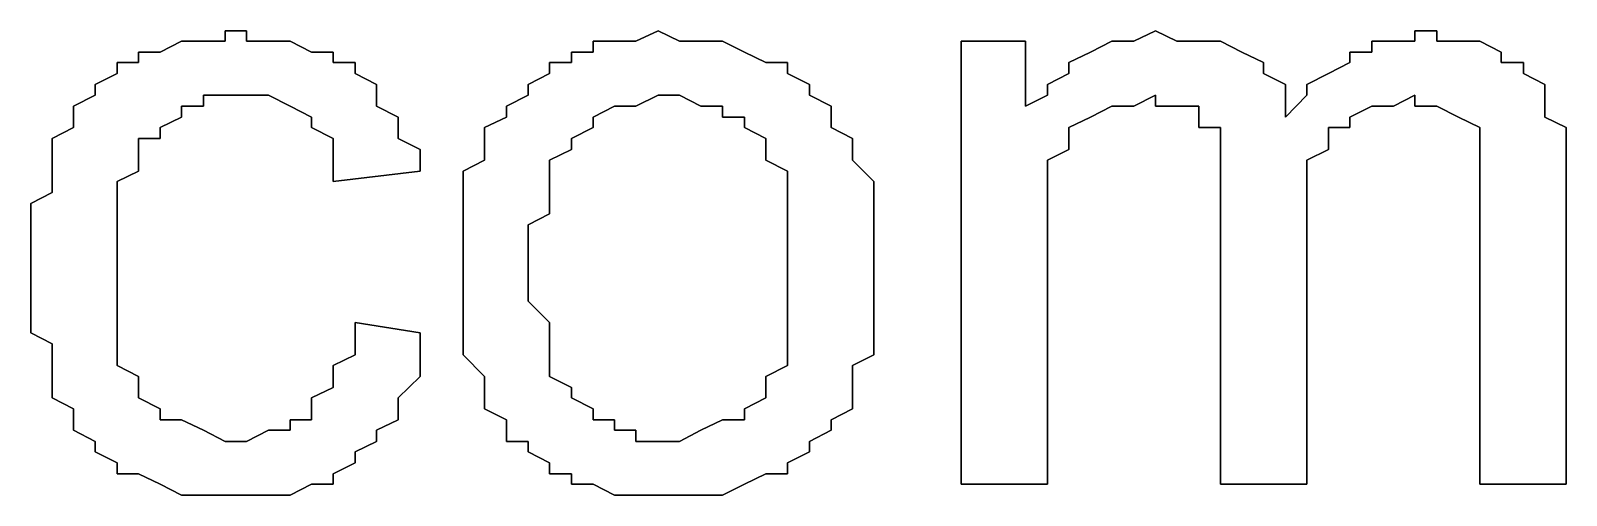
# Model space of a CAD drawing. Header units: metres. Extents: x 2.9 to 42.8, y 1.7 to 28.7.
# Drawn here: x 38.6786 to 38.929, y 22.733 to 22.8088 of the extents above; entities that cross this region are included whole.
import ezdxf

# ---------------------------------------------------------------- set-up
doc = ezdxf.new("R2010")
doc.units = ezdxf.units.M
doc.layers.add('GRIS', color=8, linetype='Continuous')

msp = doc.modelspace()

# ---------------------------------------------------------------- linework, layer by layer
at = {"layer": 'GRIS', "lineweight": -3}
for points in [[(38.7032, 22.8071), (38.6997, 22.8053), (38.7032, 22.8071)], [(38.7068, 22.8071), (38.7032, 22.8071), (38.7068, 22.8071)], [(38.7103, 22.8071), (38.7068, 22.8071), (38.7103, 22.8071)], [(38.7138, 22.8088), (38.7103, 22.8088), (38.7138, 22.8088)], [(38.7103, 22.8088), (38.7103, 22.8071), (38.7103, 22.8088)], [(38.7138, 22.8071), (38.7138, 22.8088), (38.7138, 22.8071)], [(38.7174, 22.8071), (38.7138, 22.8071), (38.7174, 22.8071)], [(38.7209, 22.8071), (38.7174, 22.8071), (38.7209, 22.8071)], [(38.7244, 22.8053), (38.7209, 22.8071), (38.7244, 22.8053)], [(38.7738, 22.8071), (38.7703, 22.8071), (38.7738, 22.8071)], [(38.7703, 22.8071), (38.7703, 22.8053), (38.7703, 22.8071)], [(38.7773, 22.8071), (38.7738, 22.8071), (38.7773, 22.8071)], [(38.7809, 22.8088), (38.7773, 22.8071), (38.7809, 22.8088)], [(38.7844, 22.8071), (38.7809, 22.8088), (38.7844, 22.8071)], [(38.7879, 22.8071), (38.7844, 22.8071), (38.7879, 22.8071)], [(38.7914, 22.8071), (38.7879, 22.8071), (38.7914, 22.8071)], [(38.795, 22.8053), (38.7914, 22.8071), (38.795, 22.8053)], [(38.8408, 22.8071), (38.8303, 22.8071), (38.8408, 22.8071)], [(38.8303, 22.8071), (38.8303, 22.7348), (38.8303, 22.8071)], [(38.8408, 22.7965), (38.8408, 22.8071), (38.8408, 22.7965)], [(38.8549, 22.8071), (38.8514, 22.8053), (38.8549, 22.8071)], [(38.8585, 22.8071), (38.8549, 22.8071), (38.8585, 22.8071)], [(38.862, 22.8088), (38.8585, 22.8071), (38.862, 22.8088)], [(38.8655, 22.8071), (38.862, 22.8088), (38.8655, 22.8071)], [(38.8691, 22.8071), (38.8655, 22.8071), (38.8691, 22.8071)], [(38.8726, 22.8071), (38.8691, 22.8071), (38.8726, 22.8071)], [(38.8761, 22.8053), (38.8726, 22.8071), (38.8761, 22.8053)], [(38.9008, 22.8071), (38.8973, 22.8071), (38.9008, 22.8071)], [(38.8973, 22.8071), (38.8973, 22.8053), (38.8973, 22.8071)], [(38.9043, 22.8071), (38.9008, 22.8071), (38.9043, 22.8071)], [(38.9079, 22.8088), (38.9043, 22.8088), (38.9079, 22.8088)], [(38.9043, 22.8088), (38.9043, 22.8071), (38.9043, 22.8088)], [(38.9079, 22.8071), (38.9079, 22.8088), (38.9079, 22.8071)], [(38.9114, 22.8071), (38.9079, 22.8071), (38.9114, 22.8071)], [(38.9149, 22.8071), (38.9114, 22.8071), (38.9149, 22.8071)], [(38.9184, 22.8053), (38.9149, 22.8071), (38.9184, 22.8053)], [(38.6997, 22.8053), (38.6962, 22.8053), (38.6997, 22.8053)], [(38.6962, 22.8053), (38.6962, 22.8036), (38.6962, 22.8053)], [(38.7279, 22.8053), (38.7244, 22.8053), (38.7279, 22.8053)], [(38.7279, 22.8036), (38.7279, 22.8053), (38.7279, 22.8036)], [(38.7703, 22.8053), (38.7668, 22.8053), (38.7703, 22.8053)], [(38.7668, 22.8053), (38.7668, 22.8036), (38.7668, 22.8053)], [(38.7985, 22.8036), (38.795, 22.8053), (38.7985, 22.8036)], [(38.8514, 22.8053), (38.8479, 22.8036), (38.8514, 22.8053)], [(38.8796, 22.8036), (38.8761, 22.8053), (38.8796, 22.8036)], [(38.8973, 22.8053), (38.8937, 22.8053), (38.8973, 22.8053)], [(38.8937, 22.8053), (38.8937, 22.8036), (38.8937, 22.8053)], [(38.9184, 22.8036), (38.9184, 22.8053), (38.9184, 22.8036)], [(38.6927, 22.8018), (38.6891, 22.8), (38.6927, 22.8018)], [(38.6962, 22.8036), (38.6927, 22.8036), (38.6962, 22.8036)], [(38.6927, 22.8036), (38.6927, 22.8018), (38.6927, 22.8036)], [(38.7315, 22.8036), (38.7279, 22.8036), (38.7315, 22.8036)], [(38.7315, 22.8018), (38.7315, 22.8036), (38.7315, 22.8018)], [(38.735, 22.8), (38.7315, 22.8018), (38.735, 22.8)], [(38.7632, 22.8018), (38.7597, 22.8), (38.7632, 22.8018)], [(38.7668, 22.8036), (38.7632, 22.8036), (38.7668, 22.8036)], [(38.7632, 22.8036), (38.7632, 22.8018), (38.7632, 22.8036)], [(38.802, 22.8036), (38.7985, 22.8036), (38.802, 22.8036)], [(38.802, 22.8018), (38.802, 22.8036), (38.802, 22.8018)], [(38.8056, 22.8), (38.802, 22.8018), (38.8056, 22.8)], [(38.8479, 22.8018), (38.8444, 22.8), (38.8479, 22.8018)], [(38.8479, 22.8036), (38.8479, 22.8018), (38.8479, 22.8036)], [(38.8796, 22.8018), (38.8796, 22.8036), (38.8796, 22.8018)], [(38.8832, 22.8), (38.8796, 22.8018), (38.8832, 22.8)], [(38.8902, 22.8018), (38.8867, 22.8), (38.8902, 22.8018)], [(38.8937, 22.8036), (38.8902, 22.8018), (38.8937, 22.8036)], [(38.922, 22.8036), (38.9184, 22.8036), (38.922, 22.8036)], [(38.922, 22.8018), (38.922, 22.8036), (38.922, 22.8018)], [(38.9255, 22.8), (38.922, 22.8018), (38.9255, 22.8)], [(38.6891, 22.8), (38.6891, 22.7983), (38.6891, 22.8)], [(38.735, 22.7983), (38.735, 22.8), (38.735, 22.7983)], [(38.7597, 22.8), (38.7597, 22.7983), (38.7597, 22.8)], [(38.8056, 22.7983), (38.8056, 22.8), (38.8056, 22.7983)], [(38.8444, 22.8), (38.8444, 22.7983), (38.8444, 22.8)], [(38.8832, 22.7983), (38.8832, 22.8), (38.8832, 22.7983)], [(38.8867, 22.8), (38.8867, 22.7983), (38.8867, 22.8)], [(38.9255, 22.7983), (38.9255, 22.8), (38.9255, 22.7983)], [(38.6891, 22.7983), (38.6856, 22.7965), (38.6891, 22.7983)], [(38.6856, 22.7965), (38.6856, 22.7947), (38.6856, 22.7965)], [(38.7032, 22.7947), (38.7032, 22.7965), (38.7032, 22.7947)], [(38.7032, 22.7965), (38.7068, 22.7965), (38.7032, 22.7965)], [(38.7068, 22.7965), (38.7068, 22.7983), (38.7068, 22.7965)], [(38.7068, 22.7983), (38.7103, 22.7983), (38.7068, 22.7983)], [(38.7103, 22.7983), (38.7138, 22.7983), (38.7103, 22.7983)], [(38.7138, 22.7983), (38.7174, 22.7983), (38.7138, 22.7983)], [(38.7174, 22.7983), (38.7209, 22.7965), (38.7174, 22.7983)], [(38.7209, 22.7965), (38.7244, 22.7947), (38.7209, 22.7965)], [(38.735, 22.7965), (38.735, 22.7983), (38.735, 22.7965)], [(38.7385, 22.7947), (38.735, 22.7965), (38.7385, 22.7947)], [(38.7597, 22.7983), (38.7562, 22.7965), (38.7597, 22.7983)], [(38.7562, 22.7965), (38.7562, 22.7947), (38.7562, 22.7965)], [(38.7703, 22.7947), (38.7738, 22.7965), (38.7703, 22.7947)], [(38.7738, 22.7965), (38.7773, 22.7965), (38.7738, 22.7965)], [(38.7773, 22.7965), (38.7809, 22.7983), (38.7773, 22.7965)], [(38.7809, 22.7983), (38.7844, 22.7983), (38.7809, 22.7983)], [(38.7844, 22.7983), (38.7879, 22.7965), (38.7844, 22.7983)], [(38.7879, 22.7965), (38.7914, 22.7965), (38.7879, 22.7965)], [(38.7914, 22.7965), (38.7914, 22.7947), (38.7914, 22.7965)], [(38.8091, 22.7965), (38.8056, 22.7983), (38.8091, 22.7965)], [(38.8091, 22.7947), (38.8091, 22.7965), (38.8091, 22.7947)], [(38.8444, 22.7983), (38.8408, 22.7965), (38.8444, 22.7983)], [(38.8514, 22.7947), (38.8549, 22.7965), (38.8514, 22.7947)], [(38.8549, 22.7965), (38.8585, 22.7965), (38.8549, 22.7965)], [(38.8585, 22.7965), (38.862, 22.7983), (38.8585, 22.7965)], [(38.862, 22.7983), (38.862, 22.7965), (38.862, 22.7983)], [(38.862, 22.7965), (38.8655, 22.7965), (38.862, 22.7965)], [(38.8655, 22.7965), (38.8691, 22.7965), (38.8655, 22.7965)], [(38.8691, 22.7965), (38.8691, 22.7947), (38.8691, 22.7965)], [(38.8867, 22.7983), (38.8832, 22.7947), (38.8867, 22.7983)], [(38.8832, 22.7947), (38.8832, 22.7983), (38.8832, 22.7947)], [(38.8937, 22.7947), (38.8973, 22.7965), (38.8937, 22.7947)], [(38.8973, 22.7965), (38.9008, 22.7965), (38.8973, 22.7965)], [(38.9008, 22.7965), (38.9043, 22.7983), (38.9008, 22.7965)], [(38.9043, 22.7983), (38.9043, 22.7965), (38.9043, 22.7983)], [(38.9043, 22.7965), (38.9079, 22.7965), (38.9043, 22.7965)], [(38.9079, 22.7965), (38.9114, 22.7947), (38.9079, 22.7965)], [(38.9255, 22.7965), (38.9255, 22.7983), (38.9255, 22.7965)], [(38.9255, 22.7947), (38.9255, 22.7965), (38.9255, 22.7947)], [(38.6856, 22.7947), (38.6856, 22.793), (38.6856, 22.7947)], [(38.6997, 22.793), (38.7032, 22.7947), (38.6997, 22.793)], [(38.7244, 22.7947), (38.7244, 22.793), (38.7244, 22.7947)], [(38.7385, 22.793), (38.7385, 22.7947), (38.7385, 22.793)], [(38.7562, 22.7947), (38.7526, 22.793), (38.7562, 22.7947)], [(38.7703, 22.793), (38.7703, 22.7947), (38.7703, 22.793)], [(38.7914, 22.7947), (38.795, 22.7947), (38.7914, 22.7947)], [(38.795, 22.7947), (38.795, 22.793), (38.795, 22.7947)], [(38.8091, 22.793), (38.8091, 22.7947), (38.8091, 22.793)], [(38.8479, 22.793), (38.8514, 22.7947), (38.8479, 22.793)], [(38.8691, 22.7947), (38.8691, 22.793), (38.8691, 22.7947)], [(38.8937, 22.793), (38.8937, 22.7947), (38.8937, 22.793)], [(38.9114, 22.7947), (38.9149, 22.793), (38.9114, 22.7947)], [(38.929, 22.793), (38.9255, 22.7947), (38.929, 22.793)], [(38.6856, 22.793), (38.6821, 22.7912), (38.6856, 22.793)], [(38.6997, 22.7912), (38.6997, 22.793), (38.6997, 22.7912)], [(38.7244, 22.793), (38.7279, 22.7912), (38.7244, 22.793)], [(38.7385, 22.7912), (38.7385, 22.793), (38.7385, 22.7912)], [(38.7526, 22.793), (38.7526, 22.7912), (38.7526, 22.793)], [(38.7668, 22.7912), (38.7703, 22.793), (38.7668, 22.7912)], [(38.795, 22.793), (38.7985, 22.7912), (38.795, 22.793)], [(38.8126, 22.7912), (38.8091, 22.793), (38.8126, 22.7912)], [(38.8479, 22.7912), (38.8479, 22.793), (38.8479, 22.7912)], [(38.8691, 22.793), (38.8726, 22.793), (38.8691, 22.793)], [(38.8726, 22.793), (38.8726, 22.7912), (38.8726, 22.793)], [(38.8902, 22.7912), (38.8902, 22.793), (38.8902, 22.7912)], [(38.8902, 22.793), (38.8937, 22.793), (38.8902, 22.793)], [(38.9149, 22.793), (38.9149, 22.7894), (38.9149, 22.793)], [(38.929, 22.7894), (38.929, 22.793), (38.929, 22.7894)], [(38.6821, 22.7912), (38.6821, 22.7894), (38.6821, 22.7912)], [(38.6821, 22.7894), (38.6821, 22.7877), (38.6821, 22.7894)], [(38.6962, 22.7894), (38.6962, 22.7912), (38.6962, 22.7894)], [(38.6962, 22.7912), (38.6997, 22.7912), (38.6962, 22.7912)], [(38.6962, 22.7877), (38.6962, 22.7894), (38.6962, 22.7877)], [(38.7279, 22.7912), (38.7279, 22.7877), (38.7279, 22.7912)], [(38.7421, 22.7894), (38.7385, 22.7912), (38.7421, 22.7894)], [(38.7421, 22.7859), (38.7421, 22.7894), (38.7421, 22.7859)], [(38.7526, 22.7912), (38.7526, 22.7894), (38.7526, 22.7912)], [(38.7526, 22.7894), (38.7526, 22.7877), (38.7526, 22.7894)], [(38.7632, 22.7877), (38.7668, 22.7894), (38.7632, 22.7877)], [(38.7668, 22.7894), (38.7668, 22.7912), (38.7668, 22.7894)], [(38.7985, 22.7912), (38.7985, 22.7894), (38.7985, 22.7912)], [(38.7985, 22.7894), (38.7985, 22.7877), (38.7985, 22.7894)], [(38.8126, 22.7894), (38.8126, 22.7912), (38.8126, 22.7894)], [(38.8126, 22.7877), (38.8126, 22.7894), (38.8126, 22.7877)], [(38.8444, 22.7877), (38.8479, 22.7894), (38.8444, 22.7877)], [(38.8479, 22.7894), (38.8479, 22.7912), (38.8479, 22.7894)], [(38.8726, 22.7912), (38.8726, 22.7894), (38.8726, 22.7912)], [(38.8726, 22.7894), (38.8726, 22.7859), (38.8726, 22.7894)], [(38.8867, 22.7877), (38.8902, 22.7894), (38.8867, 22.7877)], [(38.8902, 22.7894), (38.8902, 22.7912), (38.8902, 22.7894)], [(38.9149, 22.7894), (38.9149, 22.7877), (38.9149, 22.7894)], [(38.929, 22.7877), (38.929, 22.7894), (38.929, 22.7877)], [(38.6821, 22.7877), (38.6821, 22.7842), (38.6821, 22.7877)], [(38.6962, 22.7859), (38.6962, 22.7877), (38.6962, 22.7859)], [(38.7279, 22.7877), (38.7279, 22.7859), (38.7279, 22.7877)], [(38.7526, 22.7877), (38.7491, 22.7859), (38.7526, 22.7877)], [(38.7632, 22.7859), (38.7632, 22.7877), (38.7632, 22.7859)], [(38.7985, 22.7877), (38.802, 22.7859), (38.7985, 22.7877)], [(38.8161, 22.7842), (38.8126, 22.7877), (38.8161, 22.7842)], [(38.8444, 22.7859), (38.8444, 22.7877), (38.8444, 22.7859)], [(38.8867, 22.7842), (38.8867, 22.7877), (38.8867, 22.7842)], [(38.9149, 22.7877), (38.9149, 22.7859), (38.9149, 22.7877)], [(38.929, 22.7842), (38.929, 22.7877), (38.929, 22.7842)], [(38.6821, 22.7842), (38.6821, 22.7824), (38.6821, 22.7842)], [(38.6927, 22.7842), (38.6962, 22.7859), (38.6927, 22.7842)], [(38.6927, 22.7824), (38.6927, 22.7842), (38.6927, 22.7824)], [(38.7279, 22.7859), (38.7279, 22.7842), (38.7279, 22.7859)], [(38.7279, 22.7842), (38.7421, 22.7859), (38.7279, 22.7842)], [(38.7491, 22.7859), (38.7491, 22.7824), (38.7491, 22.7859)], [(38.7632, 22.7842), (38.7632, 22.7859), (38.7632, 22.7842)], [(38.7632, 22.7824), (38.7632, 22.7842), (38.7632, 22.7824)], [(38.802, 22.7859), (38.802, 22.7842), (38.802, 22.7859)], [(38.802, 22.7842), (38.802, 22.7806), (38.802, 22.7842)], [(38.8161, 22.7824), (38.8161, 22.7842), (38.8161, 22.7824)], [(38.8444, 22.7842), (38.8444, 22.7859), (38.8444, 22.7842)], [(38.8444, 22.7824), (38.8444, 22.7842), (38.8444, 22.7824)], [(38.8726, 22.7859), (38.8726, 22.7842), (38.8726, 22.7859)], [(38.8726, 22.7842), (38.8726, 22.7806), (38.8726, 22.7842)], [(38.8867, 22.7824), (38.8867, 22.7842), (38.8867, 22.7824)], [(38.9149, 22.7859), (38.9149, 22.7824), (38.9149, 22.7859)], [(38.929, 22.7348), (38.929, 22.7842), (38.929, 22.7348)], [(38.6821, 22.7824), (38.6786, 22.7806), (38.6821, 22.7824)], [(38.6927, 22.7789), (38.6927, 22.7824), (38.6927, 22.7789)], [(38.7491, 22.7824), (38.7491, 22.7806), (38.7491, 22.7824)], [(38.7632, 22.7789), (38.7632, 22.7824), (38.7632, 22.7789)], [(38.8161, 22.7806), (38.8161, 22.7824), (38.8161, 22.7806)], [(38.8444, 22.7806), (38.8444, 22.7824), (38.8444, 22.7806)], [(38.8867, 22.7806), (38.8867, 22.7824), (38.8867, 22.7806)], [(38.9149, 22.7824), (38.9149, 22.7789), (38.9149, 22.7824)], [(38.6786, 22.7806), (38.6786, 22.7771), (38.6786, 22.7806)], [(38.6927, 22.7771), (38.6927, 22.7789), (38.6927, 22.7771)], [(38.7491, 22.7806), (38.7491, 22.7789), (38.7491, 22.7806)], [(38.7491, 22.7789), (38.7491, 22.7753), (38.7491, 22.7789)], [(38.7597, 22.7771), (38.7632, 22.7789), (38.7597, 22.7771)], [(38.802, 22.7806), (38.802, 22.7789), (38.802, 22.7806)], [(38.802, 22.7789), (38.802, 22.7753), (38.802, 22.7789)], [(38.8161, 22.7771), (38.8161, 22.7806), (38.8161, 22.7771)], [(38.8444, 22.7789), (38.8444, 22.7806), (38.8444, 22.7789)], [(38.8444, 22.7753), (38.8444, 22.7789), (38.8444, 22.7753)], [(38.8726, 22.7806), (38.8726, 22.7348), (38.8726, 22.7806)], [(38.8867, 22.7771), (38.8867, 22.7806), (38.8867, 22.7771)], [(38.9149, 22.7789), (38.9149, 22.7348), (38.9149, 22.7789)], [(38.6786, 22.7771), (38.6786, 22.7753), (38.6786, 22.7771)], [(38.6927, 22.7736), (38.6927, 22.7771), (38.6927, 22.7736)], [(38.7597, 22.7736), (38.7597, 22.7771), (38.7597, 22.7736)], [(38.8161, 22.7753), (38.8161, 22.7771), (38.8161, 22.7753)], [(38.8867, 22.7753), (38.8867, 22.7771), (38.8867, 22.7753)], [(38.6786, 22.7753), (38.6786, 22.7718), (38.6786, 22.7753)], [(38.7491, 22.7753), (38.7491, 22.7736), (38.7491, 22.7753)], [(38.802, 22.7753), (38.802, 22.7736), (38.802, 22.7753)], [(38.8161, 22.7718), (38.8161, 22.7753), (38.8161, 22.7718)], [(38.8444, 22.7718), (38.8444, 22.7753), (38.8444, 22.7718)], [(38.8867, 22.7348), (38.8867, 22.7753), (38.8867, 22.7348)], [(38.6786, 22.7718), (38.6786, 22.77), (38.6786, 22.7718)], [(38.6927, 22.7718), (38.6927, 22.7736), (38.6927, 22.7718)], [(38.6927, 22.77), (38.6927, 22.7718), (38.6927, 22.77)], [(38.7491, 22.7736), (38.7491, 22.77), (38.7491, 22.7736)], [(38.7597, 22.7718), (38.7597, 22.7736), (38.7597, 22.7718)], [(38.7597, 22.77), (38.7597, 22.7718), (38.7597, 22.77)], [(38.802, 22.7736), (38.802, 22.77), (38.802, 22.7736)], [(38.8161, 22.7683), (38.8161, 22.7718), (38.8161, 22.7683)], [(38.8444, 22.7348), (38.8444, 22.7718), (38.8444, 22.7348)], [(38.6786, 22.77), (38.6786, 22.7683), (38.6786, 22.77)], [(38.6927, 22.7665), (38.6927, 22.77), (38.6927, 22.7665)], [(38.7491, 22.77), (38.7491, 22.7683), (38.7491, 22.77)], [(38.7597, 22.7665), (38.7597, 22.77), (38.7597, 22.7665)], [(38.802, 22.77), (38.802, 22.7665), (38.802, 22.77)], [(38.6786, 22.7683), (38.6786, 22.7647), (38.6786, 22.7683)], [(38.6927, 22.7647), (38.6927, 22.7665), (38.6927, 22.7647)], [(38.7491, 22.7683), (38.7491, 22.7647), (38.7491, 22.7683)], [(38.7597, 22.7647), (38.7597, 22.7665), (38.7597, 22.7647)], [(38.802, 22.7665), (38.802, 22.763), (38.802, 22.7665)], [(38.8161, 22.7647), (38.8161, 22.7683), (38.8161, 22.7647)], [(38.6786, 22.7647), (38.6786, 22.763), (38.6786, 22.7647)], [(38.6927, 22.7612), (38.6927, 22.7647), (38.6927, 22.7612)], [(38.7491, 22.7647), (38.7491, 22.763), (38.7491, 22.7647)], [(38.7632, 22.7612), (38.7597, 22.7647), (38.7632, 22.7612)], [(38.8161, 22.763), (38.8161, 22.7647), (38.8161, 22.763)], [(38.6786, 22.763), (38.6786, 22.7595), (38.6786, 22.763)], [(38.7491, 22.763), (38.7491, 22.7595), (38.7491, 22.763)], [(38.802, 22.763), (38.802, 22.7612), (38.802, 22.763)], [(38.8161, 22.7612), (38.8161, 22.763), (38.8161, 22.7612)], [(38.6786, 22.7595), (38.6821, 22.7577), (38.6786, 22.7595)], [(38.6927, 22.7595), (38.6927, 22.7612), (38.6927, 22.7595)], [(38.6927, 22.7577), (38.6927, 22.7595), (38.6927, 22.7577)], [(38.7315, 22.7612), (38.7315, 22.7595), (38.7315, 22.7612)], [(38.7421, 22.7595), (38.7315, 22.7612), (38.7421, 22.7595)], [(38.7315, 22.7595), (38.7315, 22.7559), (38.7315, 22.7595)], [(38.7421, 22.7559), (38.7421, 22.7595), (38.7421, 22.7559)], [(38.7491, 22.7595), (38.7491, 22.7577), (38.7491, 22.7595)], [(38.7632, 22.7595), (38.7632, 22.7612), (38.7632, 22.7595)], [(38.7632, 22.7577), (38.7632, 22.7595), (38.7632, 22.7577)], [(38.802, 22.7612), (38.802, 22.7595), (38.802, 22.7612)], [(38.802, 22.7595), (38.802, 22.7559), (38.802, 22.7595)], [(38.8161, 22.7577), (38.8161, 22.7612), (38.8161, 22.7577)], [(38.6821, 22.7577), (38.6821, 22.7559), (38.6821, 22.7577)], [(38.6927, 22.7542), (38.6927, 22.7577), (38.6927, 22.7542)], [(38.7491, 22.7577), (38.7491, 22.7559), (38.7491, 22.7577)], [(38.7632, 22.7559), (38.7632, 22.7577), (38.7632, 22.7559)], [(38.8161, 22.7559), (38.8161, 22.7577), (38.8161, 22.7559)], [(38.6821, 22.7559), (38.6821, 22.7524), (38.6821, 22.7559)], [(38.6962, 22.7524), (38.6927, 22.7542), (38.6962, 22.7524)], [(38.7315, 22.7559), (38.7279, 22.7542), (38.7315, 22.7559)], [(38.7279, 22.7542), (38.7279, 22.7524), (38.7279, 22.7542)], [(38.7421, 22.7542), (38.7421, 22.7559), (38.7421, 22.7542)], [(38.7421, 22.7524), (38.7421, 22.7542), (38.7421, 22.7524)], [(38.7491, 22.7559), (38.7526, 22.7524), (38.7491, 22.7559)], [(38.7632, 22.7524), (38.7632, 22.7559), (38.7632, 22.7524)], [(38.802, 22.7542), (38.7985, 22.7524), (38.802, 22.7542)], [(38.802, 22.7559), (38.802, 22.7542), (38.802, 22.7559)], [(38.8126, 22.7542), (38.8161, 22.7559), (38.8126, 22.7542)], [(38.8126, 22.7524), (38.8126, 22.7542), (38.8126, 22.7524)], [(38.6821, 22.7524), (38.6821, 22.7506), (38.6821, 22.7524)], [(38.6962, 22.7506), (38.6962, 22.7524), (38.6962, 22.7506)], [(38.7279, 22.7524), (38.7279, 22.7506), (38.7279, 22.7524)], [(38.7385, 22.7489), (38.7421, 22.7524), (38.7385, 22.7489)], [(38.7526, 22.7524), (38.7526, 22.7506), (38.7526, 22.7524)], [(38.7668, 22.7506), (38.7632, 22.7524), (38.7668, 22.7506)], [(38.7985, 22.7524), (38.7985, 22.7506), (38.7985, 22.7524)], [(38.8126, 22.7506), (38.8126, 22.7524), (38.8126, 22.7506)], [(38.6821, 22.7506), (38.6821, 22.7489), (38.6821, 22.7506)], [(38.6821, 22.7489), (38.6856, 22.7471), (38.6821, 22.7489)], [(38.6962, 22.7489), (38.6962, 22.7506), (38.6962, 22.7489)], [(38.6997, 22.7471), (38.6962, 22.7489), (38.6997, 22.7471)], [(38.7279, 22.7506), (38.7244, 22.7489), (38.7279, 22.7506)], [(38.7244, 22.7489), (38.7244, 22.7471), (38.7244, 22.7489)], [(38.7385, 22.7471), (38.7385, 22.7489), (38.7385, 22.7471)], [(38.7526, 22.7506), (38.7526, 22.7489), (38.7526, 22.7506)], [(38.7526, 22.7489), (38.7526, 22.7471), (38.7526, 22.7489)], [(38.7668, 22.7489), (38.7668, 22.7506), (38.7668, 22.7489)], [(38.7703, 22.7471), (38.7668, 22.7489), (38.7703, 22.7471)], [(38.7985, 22.7489), (38.795, 22.7471), (38.7985, 22.7489)], [(38.7985, 22.7506), (38.7985, 22.7489), (38.7985, 22.7506)], [(38.8126, 22.7489), (38.8126, 22.7506), (38.8126, 22.7489)], [(38.8126, 22.7471), (38.8126, 22.7489), (38.8126, 22.7471)], [(38.6856, 22.7471), (38.6856, 22.7453), (38.6856, 22.7471)], [(38.6997, 22.7453), (38.6997, 22.7471), (38.6997, 22.7453)], [(38.7244, 22.7471), (38.7244, 22.7453), (38.7244, 22.7471)], [(38.7385, 22.7453), (38.7385, 22.7471), (38.7385, 22.7453)], [(38.7526, 22.7471), (38.7562, 22.7453), (38.7526, 22.7471)], [(38.7703, 22.7453), (38.7703, 22.7471), (38.7703, 22.7453)], [(38.795, 22.7471), (38.795, 22.7453), (38.795, 22.7471)], [(38.8091, 22.7453), (38.8126, 22.7471), (38.8091, 22.7453)], [(38.6856, 22.7453), (38.6856, 22.7436), (38.6856, 22.7453)], [(38.7032, 22.7453), (38.6997, 22.7453), (38.7032, 22.7453)], [(38.7068, 22.7436), (38.7032, 22.7453), (38.7068, 22.7436)], [(38.7244, 22.7453), (38.7209, 22.7453), (38.7244, 22.7453)], [(38.7209, 22.7453), (38.7209, 22.7436), (38.7209, 22.7453)], [(38.735, 22.7436), (38.7385, 22.7453), (38.735, 22.7436)], [(38.7562, 22.7453), (38.7562, 22.7436), (38.7562, 22.7453)], [(38.7738, 22.7453), (38.7703, 22.7453), (38.7738, 22.7453)], [(38.7738, 22.7436), (38.7738, 22.7453), (38.7738, 22.7436)], [(38.7914, 22.7453), (38.7879, 22.7436), (38.7914, 22.7453)], [(38.795, 22.7453), (38.7914, 22.7453), (38.795, 22.7453)], [(38.8091, 22.7436), (38.8091, 22.7453), (38.8091, 22.7436)], [(38.6856, 22.7436), (38.6891, 22.7418), (38.6856, 22.7436)], [(38.6891, 22.7418), (38.6891, 22.7401), (38.6891, 22.7418)], [(38.7103, 22.7418), (38.7068, 22.7436), (38.7103, 22.7418)], [(38.7138, 22.7418), (38.7103, 22.7418), (38.7138, 22.7418)], [(38.7174, 22.7436), (38.7138, 22.7418), (38.7174, 22.7436)], [(38.7209, 22.7436), (38.7174, 22.7436), (38.7209, 22.7436)], [(38.7315, 22.7401), (38.735, 22.7418), (38.7315, 22.7401)], [(38.735, 22.7418), (38.735, 22.7436), (38.735, 22.7418)], [(38.7562, 22.7436), (38.7562, 22.7418), (38.7562, 22.7436)], [(38.7562, 22.7418), (38.7597, 22.7418), (38.7562, 22.7418)], [(38.7597, 22.7418), (38.7597, 22.7401), (38.7597, 22.7418)], [(38.7773, 22.7436), (38.7738, 22.7436), (38.7773, 22.7436)], [(38.7773, 22.7418), (38.7773, 22.7436), (38.7773, 22.7418)], [(38.7809, 22.7418), (38.7773, 22.7418), (38.7809, 22.7418)], [(38.7844, 22.7418), (38.7809, 22.7418), (38.7844, 22.7418)], [(38.7879, 22.7436), (38.7844, 22.7418), (38.7879, 22.7436)], [(38.8056, 22.7418), (38.8091, 22.7436), (38.8056, 22.7418)], [(38.8056, 22.7401), (38.8056, 22.7418), (38.8056, 22.7401)], [(38.6891, 22.7401), (38.6927, 22.7383), (38.6891, 22.7401)], [(38.7315, 22.7383), (38.7315, 22.7401), (38.7315, 22.7383)], [(38.7597, 22.7401), (38.7632, 22.7383), (38.7597, 22.7401)], [(38.802, 22.7383), (38.8056, 22.7401), (38.802, 22.7383)], [(38.6927, 22.7383), (38.6927, 22.7365), (38.6927, 22.7383)], [(38.6927, 22.7365), (38.6962, 22.7365), (38.6927, 22.7365)], [(38.6962, 22.7365), (38.6997, 22.7348), (38.6962, 22.7365)], [(38.7279, 22.7365), (38.7315, 22.7383), (38.7279, 22.7365)], [(38.7279, 22.7348), (38.7279, 22.7365), (38.7279, 22.7348)], [(38.7632, 22.7383), (38.7632, 22.7365), (38.7632, 22.7383)], [(38.7632, 22.7365), (38.7668, 22.7365), (38.7632, 22.7365)], [(38.7668, 22.7365), (38.7668, 22.7348), (38.7668, 22.7365)], [(38.795, 22.7348), (38.7985, 22.7365), (38.795, 22.7348)], [(38.7985, 22.7365), (38.802, 22.7365), (38.7985, 22.7365)], [(38.802, 22.7365), (38.802, 22.7383), (38.802, 22.7365)], [(38.6997, 22.7348), (38.7032, 22.733), (38.6997, 22.7348)], [(38.7209, 22.733), (38.7244, 22.7348), (38.7209, 22.733)], [(38.7244, 22.7348), (38.7279, 22.7348), (38.7244, 22.7348)], [(38.7668, 22.7348), (38.7703, 22.7348), (38.7668, 22.7348)], [(38.7703, 22.7348), (38.7738, 22.733), (38.7703, 22.7348)], [(38.7914, 22.733), (38.795, 22.7348), (38.7914, 22.733)], [(38.8303, 22.7348), (38.8444, 22.7348), (38.8303, 22.7348)], [(38.8726, 22.7348), (38.8867, 22.7348), (38.8726, 22.7348)], [(38.9149, 22.7348), (38.929, 22.7348), (38.9149, 22.7348)], [(38.7032, 22.733), (38.7068, 22.733), (38.7032, 22.733)], [(38.7068, 22.733), (38.7103, 22.733), (38.7068, 22.733)], [(38.7103, 22.733), (38.7138, 22.733), (38.7103, 22.733)], [(38.7138, 22.733), (38.7174, 22.733), (38.7138, 22.733)], [(38.7174, 22.733), (38.7209, 22.733), (38.7174, 22.733)], [(38.7738, 22.733), (38.7773, 22.733), (38.7738, 22.733)], [(38.7773, 22.733), (38.7809, 22.733), (38.7773, 22.733)], [(38.7809, 22.733), (38.7844, 22.733), (38.7809, 22.733)], [(38.7844, 22.733), (38.7879, 22.733), (38.7844, 22.733)], [(38.7879, 22.733), (38.7914, 22.733), (38.7879, 22.733)]]:
    msp.add_lwpolyline(points, dxfattribs=at)

doc.saveas('drawing.dxf')
